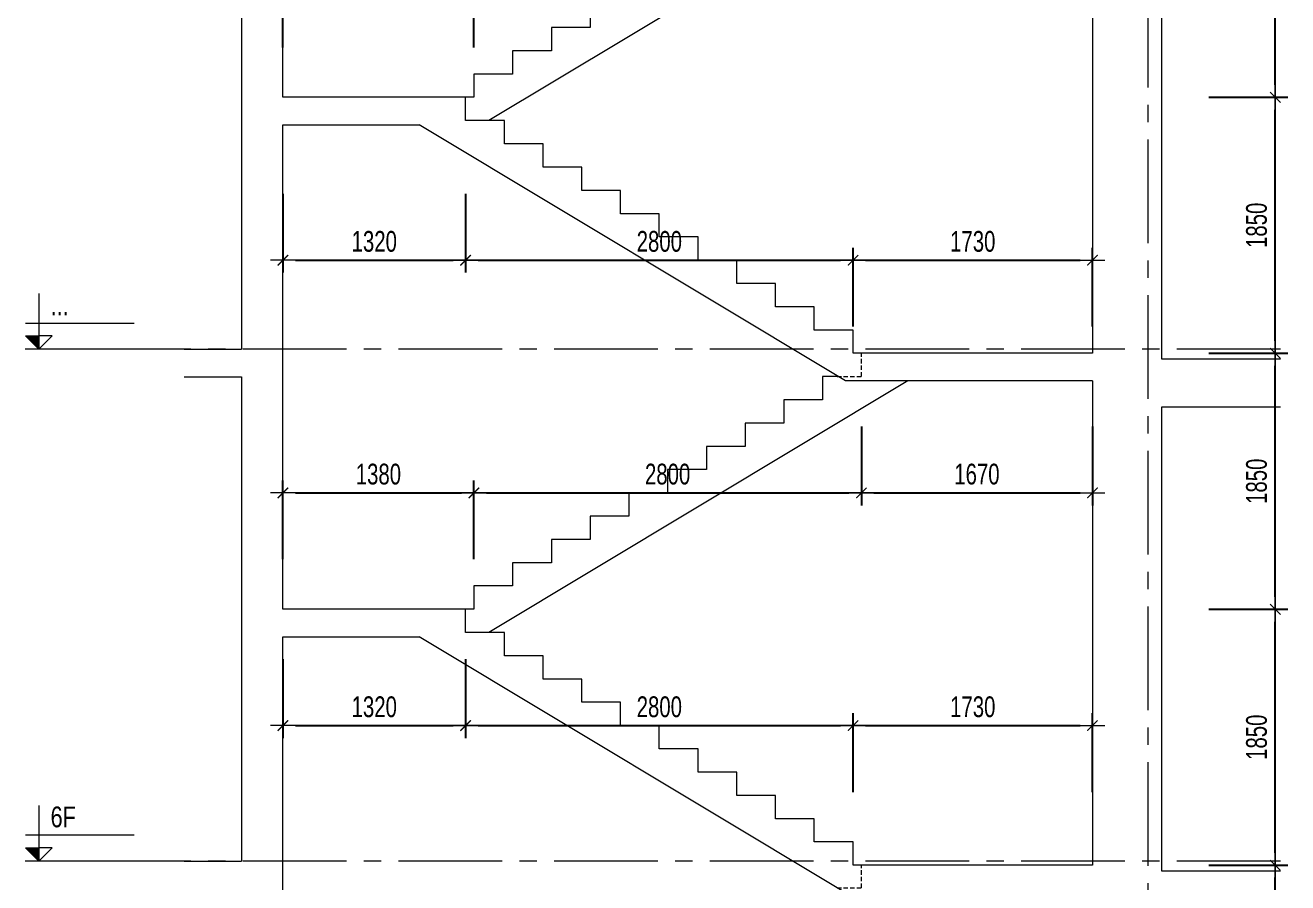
# Model space of a CAD drawing. Header units: millimetres. Extents: x -179076 to 100718, y -27473 to 38481.
# Drawn here: x 64319 to 73442, y -16998 to -10800 of the extents above; entities that cross this region are included whole.
import ezdxf

# ---------------------------------------------------------------- set-up
doc = ezdxf.new("R2010")
doc.units = ezdxf.units.MM
doc.linetypes.add('CENTER2', pattern=[1.125, 0.75, -0.125, 0.125, -0.125])
doc.linetypes.add('HIDDEN2', pattern=[4.7625, 3.175, -1.5875])
doc.layers.get('Defpoints').update_dxf_attribs({"color": 151, "lineweight": 9})
for name, color, linetype, lineweight in [('NDC_S_ANNO', 7, 'Continuous', 20), ('NDC_S_AXIS', 5, 'CENTER2', 13), ('NDC_S_CONTINUOUS', 3, 'Continuous', 20), ('NDC_S_DIM', 1, 'Continuous', 15), ('NDC_S_HIDDEN', 8, 'HIDDEN2', 13), ('NDC_S_SLAB', 2, 'Continuous', 20), ('NDC_S_TEXT SYMBOL', 7, 'Continuous', 20), ('NDC_S_VN TEXT', 7, 'Continuous', 20)]:
    doc.layers.add(name, color=color, linetype=linetype, lineweight=lineweight)
doc.styles.add('NDC_ANNO', font='', dxfattribs={"width": 0.8})
doc.styles.add('NDC_DIM', font='', dxfattribs={"width": 0.75})
doc.styles.get('NDC_ANNO').set_extended_font_data('Dotum')
doc.styles.get('NDC_DIM').set_extended_font_data('Dotum')
doc.dimstyles.new('NDC_dim_60', dxfattribs={"dimscale": 60, "dimtxt": 2.5, "dimasz": 1.5, "dimexe": 1.5, "dimexo": 2.5, "dimgap": 1, "dimtad": 1, "dimdec": 0, "dimzin": 0, "dimdsep": 46, "dimtxsty": 'NDC_DIM', "dimblk": 'DIMMARK', "dimcen": 0.09, "dimdle": 1.2, "dimclrd": 1, "dimclre": 1, "dimclrt": 3, "dimadec": 0, "dimazin": 0, "dimtfac": 1, "dimtdec": 0, "dimtix": 1, "dimtofl": 0, "dimtmove": 0, "dimatfit": 3, "dimfxl": 8, "dimfxlon": 1, "dimtolj": 1, "dimtzin": 0, "dimarcsym": 0})

# ---------------------------------------------------------------- blocks, each defined once
blk = doc.blocks.new('kata_block_CT')
at = {"layer": 'NDC_S_ANNO'}
blk.add_hatch(color=3, dxfattribs=at).paths.add_polyline_path([(0, 1.6), (-1.61, 1.6), (0, 0)])
at = {"layer": 'NDC_S_ANNO', "ltscale": 50}
h = blk.add_hatch(dxfattribs=at)
h.set_pattern_fill('ANSI31', color=256, scale=1.406, style=0)
h.paths.add_polyline_path([(0, 1.6), (0, 0), (1.61, 1.6)])
for p, q in [((-1.59, 3.14), (11.47, 3.14)), ((11.56, 0), (-1.64, 0))]:
    blk.add_line(p, q, dxfattribs=at)
for points in [[(0, 6.69), (0, 0)], [(0, 0), (-1.61, 1.6), (0, 1.6)], [(0, 0), (1.61, 1.6), (0, 1.6)]]:
    blk.add_lwpolyline(points, dxfattribs=at)
at = {"layer": 'NDC_S_ANNO', "color": 8, "ltscale": 50}
blk.add_lwpolyline([(0, 0), (-1.61, 1.6), (0, 1.6)], dxfattribs=at)
at = {"layer": 'NDC_S_TEXT SYMBOL', "color": 3, "style": 'NDC_ANNO', "width": 0.8}
blk.add_attdef('CT', (1.41, 4.07), '', height=2.5, dxfattribs=at)
blk = doc.blocks.new('DIMMARK')
at = {"layer": 'NDC_S_DIM', "color": 1}
blk.add_line((-1.5, 0), (1, 0), dxfattribs=at)
at = {"layer": 'NDC_S_DIM', "color": 2, "const_width": 0.1}
blk.add_lwpolyline([(-0.42, -0.42), (0.42, 0.42)], dxfattribs=at)
blk = doc.blocks.new('*D321')
at = {"layer": 'Defpoints', "color": 0, "transparency": 16777216}
for p in [(67560.6, -10480.2), (66180.6, -11321.1), (67560.6, -11321.1)]:
    blk.add_point(p, dxfattribs=at)
at = {"layer": 'NDC_S_DIM', "color": 1, "lineweight": -2, "transparency": 16777216}
for p, q in [((66180.6, -10960.2), (66180.6, -10390.2)), ((67560.6, -10960.2), (67560.6, -10390.2)), ((66270.6, -10480.2), (67470.6, -10480.2))]:
    blk.add_line(p, q, dxfattribs=at)
at = {"layer": 'NDC_S_DIM', "color": 1, "lineweight": -2, "transparency": 16777216, "xscale": 90, "yscale": 90, "zscale": 90, "rotation": 180}
blk.add_blockref('DIMMARK', (66180.6, -10480.2), dxfattribs=at)
at = {"layer": 'NDC_S_DIM', "color": 1, "lineweight": -2, "transparency": 16777216, "xscale": 90, "yscale": 90, "zscale": 90}
blk.add_blockref('DIMMARK', (67560.6, -10480.2), dxfattribs=at)
at = {"layer": 'NDC_S_DIM', "color": 3, "transparency": 16777216, "insert": (66870.6, -10345.1), "char_height": 150, "attachment_point": 5, "style": 'NDC_DIM'}
blk.add_mtext('\\A1;1380', dxfattribs=at)
blk = doc.blocks.new('*D322')
at = {"layer": 'Defpoints', "color": 0, "transparency": 16777216}
for p in [(70360.6, -9639.2), (70360.6, -10480.2), (67560.6, -11321.1)]:
    blk.add_point(p, dxfattribs=at)
at = {"layer": 'NDC_S_DIM', "color": 1, "lineweight": -2, "transparency": 16777216}
for p, q in [((70360.6, -10000.2), (70360.6, -10570.2)), ((67560.6, -10960.2), (67560.6, -10390.2)), ((67650.6, -10480.2), (70270.6, -10480.2))]:
    blk.add_line(p, q, dxfattribs=at)
at = {"layer": 'NDC_S_DIM', "color": 1, "lineweight": -2, "transparency": 16777216, "xscale": 90, "yscale": 90, "zscale": 90, "rotation": 180}
blk.add_blockref('DIMMARK', (67560.6, -10480.2), dxfattribs=at)
at = {"layer": 'NDC_S_DIM', "color": 1, "lineweight": -2, "transparency": 16777216, "xscale": 90, "yscale": 90, "zscale": 90}
blk.add_blockref('DIMMARK', (70360.6, -10480.2), dxfattribs=at)
at = {"layer": 'NDC_S_DIM', "color": 3, "transparency": 16777216, "insert": (68960.6, -10345.1), "char_height": 150, "attachment_point": 5, "style": 'NDC_DIM'}
blk.add_mtext('\\A1;2800', dxfattribs=at)
blk = doc.blocks.new('*D324')
at = {"layer": 'Defpoints', "color": 0, "transparency": 16777216}
for p in [(66180.6, -11321.1), (67500.6, -11405.2), (67500.6, -12498.3)]:
    blk.add_point(p, dxfattribs=at)
at = {"layer": 'NDC_S_DIM', "color": 1, "lineweight": -2, "transparency": 16777216}
for p, q in [((66180.6, -12018.3), (66180.6, -12588.3)), ((67500.6, -12018.3), (67500.6, -12588.3)), ((66270.6, -12498.3), (67410.6, -12498.3))]:
    blk.add_line(p, q, dxfattribs=at)
at = {"layer": 'NDC_S_DIM', "color": 1, "lineweight": -2, "transparency": 16777216, "xscale": 90, "yscale": 90, "zscale": 90, "rotation": 180}
blk.add_blockref('DIMMARK', (66180.6, -12498.3), dxfattribs=at)
at = {"layer": 'NDC_S_DIM', "color": 1, "lineweight": -2, "transparency": 16777216, "xscale": 90, "yscale": 90, "zscale": 90}
blk.add_blockref('DIMMARK', (67500.6, -12498.3), dxfattribs=at)
at = {"layer": 'NDC_S_DIM', "color": 3, "transparency": 16777216, "insert": (66840.6, -12363.2), "char_height": 150, "attachment_point": 5, "style": 'NDC_DIM'}
blk.add_mtext('\\A1;1320', dxfattribs=at)
blk = doc.blocks.new('*D325')
at = {"layer": 'Defpoints', "color": 0, "transparency": 16777216}
for p in [(67500.6, -11405.2), (70300.6, -12498.3), (70300.6, -13171.1)]:
    blk.add_point(p, dxfattribs=at)
at = {"layer": 'NDC_S_DIM', "color": 1, "lineweight": -2, "transparency": 16777216}
for p, q in [((67500.6, -12018.3), (67500.6, -12588.3)), ((67590.6, -12498.3), (70210.6, -12498.3)), ((70300.6, -12978.3), (70300.6, -12408.3))]:
    blk.add_line(p, q, dxfattribs=at)
at = {"layer": 'NDC_S_DIM', "color": 1, "lineweight": -2, "transparency": 16777216, "xscale": 90, "yscale": 90, "zscale": 90, "rotation": 180}
blk.add_blockref('DIMMARK', (67500.6, -12498.3), dxfattribs=at)
at = {"layer": 'NDC_S_DIM', "color": 1, "lineweight": -2, "transparency": 16777216, "xscale": 90, "yscale": 90, "zscale": 90}
blk.add_blockref('DIMMARK', (70300.6, -12498.3), dxfattribs=at)
at = {"layer": 'NDC_S_DIM', "color": 3, "transparency": 16777216, "insert": (68900.6, -12363.2), "char_height": 150, "attachment_point": 5, "style": 'NDC_DIM'}
blk.add_mtext('\\A1;2800', dxfattribs=at)
blk = doc.blocks.new('*D326')
at = {"layer": 'Defpoints', "color": 0, "transparency": 16777216}
for p in [(72030.6, -12498.3), (70300.6, -13171.1), (72030.6, -13171.1)]:
    blk.add_point(p, dxfattribs=at)
at = {"layer": 'NDC_S_DIM', "color": 1, "lineweight": -2, "transparency": 16777216}
for p, q in [((70300.6, -12978.3), (70300.6, -12408.3)), ((70390.6, -12498.3), (71940.6, -12498.3)), ((72030.6, -12978.3), (72030.6, -12408.3))]:
    blk.add_line(p, q, dxfattribs=at)
at = {"layer": 'NDC_S_DIM', "color": 1, "lineweight": -2, "transparency": 16777216, "xscale": 90, "yscale": 90, "zscale": 90, "rotation": 180}
blk.add_blockref('DIMMARK', (70300.6, -12498.3), dxfattribs=at)
at = {"layer": 'NDC_S_DIM', "color": 1, "lineweight": -2, "transparency": 16777216, "xscale": 90, "yscale": 90, "zscale": 90}
blk.add_blockref('DIMMARK', (72030.6, -12498.3), dxfattribs=at)
at = {"layer": 'NDC_S_DIM', "color": 3, "transparency": 16777216, "insert": (71165.6, -12363.2), "char_height": 150, "attachment_point": 5, "style": 'NDC_DIM'}
blk.add_mtext('\\A1;1730', dxfattribs=at)
blk = doc.blocks.new('*D327')
at = {"layer": 'Defpoints', "color": 0, "transparency": 16777216}
for p in [(67560.6, -14180.2), (66180.6, -15021.1), (67560.6, -15021.1)]:
    blk.add_point(p, dxfattribs=at)
at = {"layer": 'NDC_S_DIM', "color": 1, "lineweight": -2, "transparency": 16777216}
for p, q in [((66180.6, -14660.2), (66180.6, -14090.2)), ((67560.6, -14660.2), (67560.6, -14090.2)), ((66270.6, -14180.2), (67470.6, -14180.2))]:
    blk.add_line(p, q, dxfattribs=at)
at = {"layer": 'NDC_S_DIM', "color": 1, "lineweight": -2, "transparency": 16777216, "xscale": 90, "yscale": 90, "zscale": 90, "rotation": 180}
blk.add_blockref('DIMMARK', (66180.6, -14180.2), dxfattribs=at)
at = {"layer": 'NDC_S_DIM', "color": 1, "lineweight": -2, "transparency": 16777216, "xscale": 90, "yscale": 90, "zscale": 90}
blk.add_blockref('DIMMARK', (67560.6, -14180.2), dxfattribs=at)
at = {"layer": 'NDC_S_DIM', "color": 3, "transparency": 16777216, "insert": (66870.6, -14045.1), "char_height": 150, "attachment_point": 5, "style": 'NDC_DIM'}
blk.add_mtext('\\A1;1380', dxfattribs=at)
blk = doc.blocks.new('*D328')
at = {"layer": 'Defpoints', "color": 0, "transparency": 16777216}
for p in [(70360.6, -13339.2), (70360.6, -14180.2), (67560.6, -15021.1)]:
    blk.add_point(p, dxfattribs=at)
at = {"layer": 'NDC_S_DIM', "color": 1, "lineweight": -2, "transparency": 16777216}
for p, q in [((70360.6, -13700.2), (70360.6, -14270.2)), ((67560.6, -14660.2), (67560.6, -14090.2)), ((67650.6, -14180.2), (70270.6, -14180.2))]:
    blk.add_line(p, q, dxfattribs=at)
at = {"layer": 'NDC_S_DIM', "color": 1, "lineweight": -2, "transparency": 16777216, "xscale": 90, "yscale": 90, "zscale": 90, "rotation": 180}
blk.add_blockref('DIMMARK', (67560.6, -14180.2), dxfattribs=at)
at = {"layer": 'NDC_S_DIM', "color": 1, "lineweight": -2, "transparency": 16777216, "xscale": 90, "yscale": 90, "zscale": 90}
blk.add_blockref('DIMMARK', (70360.6, -14180.2), dxfattribs=at)
at = {"layer": 'NDC_S_DIM', "color": 3, "transparency": 16777216, "insert": (68960.6, -14045.1), "char_height": 150, "attachment_point": 5, "style": 'NDC_DIM'}
blk.add_mtext('\\A1;2800', dxfattribs=at)
blk = doc.blocks.new('*D329')
at = {"layer": 'Defpoints', "color": 0, "transparency": 16777216}
for p in [(70360.6, -13339.2), (72030.6, -13371.1), (72030.6, -14180.2)]:
    blk.add_point(p, dxfattribs=at)
at = {"layer": 'NDC_S_DIM', "color": 1, "lineweight": -2, "transparency": 16777216}
for p, q in [((70360.6, -13700.2), (70360.6, -14270.2)), ((72030.6, -13700.2), (72030.6, -14270.2)), ((70450.6, -14180.2), (71940.6, -14180.2))]:
    blk.add_line(p, q, dxfattribs=at)
at = {"layer": 'NDC_S_DIM', "color": 1, "lineweight": -2, "transparency": 16777216, "xscale": 90, "yscale": 90, "zscale": 90, "rotation": 180}
blk.add_blockref('DIMMARK', (70360.6, -14180.2), dxfattribs=at)
at = {"layer": 'NDC_S_DIM', "color": 1, "lineweight": -2, "transparency": 16777216, "xscale": 90, "yscale": 90, "zscale": 90}
blk.add_blockref('DIMMARK', (72030.6, -14180.2), dxfattribs=at)
at = {"layer": 'NDC_S_DIM', "color": 3, "transparency": 16777216, "insert": (71195.6, -14045.1), "char_height": 150, "attachment_point": 5, "style": 'NDC_DIM'}
blk.add_mtext('\\A1;1670', dxfattribs=at)
blk = doc.blocks.new('*D330')
at = {"layer": 'Defpoints', "color": 0, "transparency": 16777216}
for p in [(66180.6, -15021.1), (67500.6, -15021.1), (67500.6, -15862)]:
    blk.add_point(p, dxfattribs=at)
at = {"layer": 'NDC_S_DIM', "color": 1, "lineweight": -2, "transparency": 16777216}
for p, q in [((66180.6, -15382), (66180.6, -15952)), ((67500.6, -15382), (67500.6, -15952)), ((66270.6, -15862), (67410.6, -15862))]:
    blk.add_line(p, q, dxfattribs=at)
at = {"layer": 'NDC_S_DIM', "color": 1, "lineweight": -2, "transparency": 16777216, "xscale": 90, "yscale": 90, "zscale": 90, "rotation": 180}
blk.add_blockref('DIMMARK', (66180.6, -15862), dxfattribs=at)
at = {"layer": 'NDC_S_DIM', "color": 1, "lineweight": -2, "transparency": 16777216, "xscale": 90, "yscale": 90, "zscale": 90}
blk.add_blockref('DIMMARK', (67500.6, -15862), dxfattribs=at)
at = {"layer": 'NDC_S_DIM', "color": 3, "transparency": 16777216, "insert": (66840.6, -15726.9), "char_height": 150, "attachment_point": 5, "style": 'NDC_DIM'}
blk.add_mtext('\\A1;1320', dxfattribs=at)
blk = doc.blocks.new('*D331')
at = {"layer": 'Defpoints', "color": 0, "transparency": 16777216}
for p in [(67500.6, -15021.1), (70300.6, -15862), (70300.6, -16841.1)]:
    blk.add_point(p, dxfattribs=at)
at = {"layer": 'NDC_S_DIM', "color": 1, "lineweight": -2, "transparency": 16777216}
for p, q in [((67500.6, -15382), (67500.6, -15952)), ((70300.6, -16342), (70300.6, -15772)), ((67590.6, -15862), (70210.6, -15862))]:
    blk.add_line(p, q, dxfattribs=at)
at = {"layer": 'NDC_S_DIM', "color": 1, "lineweight": -2, "transparency": 16777216, "xscale": 90, "yscale": 90, "zscale": 90, "rotation": 180}
blk.add_blockref('DIMMARK', (67500.6, -15862), dxfattribs=at)
at = {"layer": 'NDC_S_DIM', "color": 1, "lineweight": -2, "transparency": 16777216, "xscale": 90, "yscale": 90, "zscale": 90}
blk.add_blockref('DIMMARK', (70300.6, -15862), dxfattribs=at)
at = {"layer": 'NDC_S_DIM', "color": 3, "transparency": 16777216, "insert": (68900.6, -15726.9), "char_height": 150, "attachment_point": 5, "style": 'NDC_DIM'}
blk.add_mtext('\\A1;2800', dxfattribs=at)
blk = doc.blocks.new('*D332')
at = {"layer": 'Defpoints', "color": 0, "transparency": 16777216}
for p in [(72030.6, -15862), (70300.6, -16841.1), (72030.6, -16841.1)]:
    blk.add_point(p, dxfattribs=at)
at = {"layer": 'NDC_S_DIM', "color": 1, "lineweight": -2, "transparency": 16777216}
for p, q in [((70300.6, -16342), (70300.6, -15772)), ((72030.6, -16342), (72030.6, -15772)), ((70390.6, -15862), (71940.6, -15862))]:
    blk.add_line(p, q, dxfattribs=at)
at = {"layer": 'NDC_S_DIM', "color": 1, "lineweight": -2, "transparency": 16777216, "xscale": 90, "yscale": 90, "zscale": 90, "rotation": 180}
blk.add_blockref('DIMMARK', (70300.6, -15862), dxfattribs=at)
at = {"layer": 'NDC_S_DIM', "color": 1, "lineweight": -2, "transparency": 16777216, "xscale": 90, "yscale": 90, "zscale": 90}
blk.add_blockref('DIMMARK', (72030.6, -15862), dxfattribs=at)
at = {"layer": 'NDC_S_DIM', "color": 3, "transparency": 16777216, "insert": (71165.6, -15726.9), "char_height": 150, "attachment_point": 5, "style": 'NDC_DIM'}
blk.add_mtext('\\A1;1730', dxfattribs=at)
blk = doc.blocks.new('*D460')
at = {"layer": 'Defpoints', "color": 0, "transparency": 16777216}
for p in [(70300.6, -16871.1), (73351.8, -16871.1), (67560.6, -18671.1)]:
    blk.add_point(p, dxfattribs=at)
at = {"layer": 'NDC_S_DIM', "color": 1, "lineweight": -2, "transparency": 16777216}
for p, q in [((72871.8, -16871.1), (73441.8, -16871.1)), ((73351.8, -18581.1), (73351.8, -16961.1)), ((72871.8, -18671.1), (73441.8, -18671.1))]:
    blk.add_line(p, q, dxfattribs=at)
at = {"layer": 'NDC_S_DIM', "color": 1, "lineweight": -2, "transparency": 16777216, "xscale": 90, "yscale": 90, "zscale": 90}
for p, rotation in [((73351.8, -16871.1), 90), ((73351.8, -18671.1), 270)]:
    blk.add_blockref('DIMMARK', p, dxfattribs=dict(at, rotation=rotation))
at = {"layer": 'NDC_S_DIM', "color": 3, "transparency": 16777216, "insert": (73216.7, -17771.1), "char_height": 150, "attachment_point": 5, "rotation": 90, "style": 'NDC_DIM'}
blk.add_mtext('\\A1;1800', dxfattribs=at)
blk = doc.blocks.new('*D461')
at = {"layer": 'Defpoints', "color": 0, "transparency": 16777216}
for p in [(67560.6, -15021.1), (73351.8, -15021.1), (70300.6, -16871.1)]:
    blk.add_point(p, dxfattribs=at)
at = {"layer": 'NDC_S_DIM', "color": 1, "lineweight": -2, "transparency": 16777216}
for p, q in [((72871.8, -15021.1), (73441.8, -15021.1)), ((73351.8, -16781.1), (73351.8, -15111.1)), ((72871.8, -16871.1), (73441.8, -16871.1))]:
    blk.add_line(p, q, dxfattribs=at)
at = {"layer": 'NDC_S_DIM', "color": 1, "lineweight": -2, "transparency": 16777216, "xscale": 90, "yscale": 90, "zscale": 90}
for p, rotation in [((73351.8, -15021.1), 90), ((73351.8, -16871.1), 270)]:
    blk.add_blockref('DIMMARK', p, dxfattribs=dict(at, rotation=rotation))
at = {"layer": 'NDC_S_DIM', "color": 3, "transparency": 16777216, "insert": (73216.7, -15946.1), "char_height": 150, "attachment_point": 5, "rotation": 90, "style": 'NDC_DIM'}
blk.add_mtext('\\A1;1850', dxfattribs=at)
blk = doc.blocks.new('*D462')
at = {"layer": 'Defpoints', "color": 0, "transparency": 16777216}
for p in [(70300.6, -13171.1), (73351.8, -13171.1), (67560.6, -15021.1)]:
    blk.add_point(p, dxfattribs=at)
at = {"layer": 'NDC_S_DIM', "color": 1, "lineweight": -2, "transparency": 16777216}
for p, q in [((72871.8, -13171.1), (73441.8, -13171.1)), ((73351.8, -14931.1), (73351.8, -13261.1)), ((72871.8, -15021.1), (73441.8, -15021.1))]:
    blk.add_line(p, q, dxfattribs=at)
at = {"layer": 'NDC_S_DIM', "color": 1, "lineweight": -2, "transparency": 16777216, "xscale": 90, "yscale": 90, "zscale": 90}
for p, rotation in [((73351.8, -13171.1), 90), ((73351.8, -15021.1), 270)]:
    blk.add_blockref('DIMMARK', p, dxfattribs=dict(at, rotation=rotation))
at = {"layer": 'NDC_S_DIM', "color": 3, "transparency": 16777216, "insert": (73216.7, -14096.1), "char_height": 150, "attachment_point": 5, "rotation": 90, "style": 'NDC_DIM'}
blk.add_mtext('\\A1;1850', dxfattribs=at)
blk = doc.blocks.new('*D463')
at = {"layer": 'Defpoints', "color": 0, "transparency": 16777216}
for p in [(67560.6, -11321.1), (73351.8, -11321.1), (70300.6, -13171.1)]:
    blk.add_point(p, dxfattribs=at)
at = {"layer": 'NDC_S_DIM', "color": 1, "lineweight": -2, "transparency": 16777216}
for p, q in [((72871.8, -11321.1), (73441.8, -11321.1)), ((73351.8, -13081.1), (73351.8, -11411.1)), ((72871.8, -13171.1), (73441.8, -13171.1))]:
    blk.add_line(p, q, dxfattribs=at)
at = {"layer": 'NDC_S_DIM', "color": 1, "lineweight": -2, "transparency": 16777216, "xscale": 90, "yscale": 90, "zscale": 90}
for p, rotation in [((73351.8, -11321.1), 90), ((73351.8, -13171.1), 270)]:
    blk.add_blockref('DIMMARK', p, dxfattribs=dict(at, rotation=rotation))
at = {"layer": 'NDC_S_DIM', "color": 3, "transparency": 16777216, "insert": (73216.7, -12246.1), "char_height": 150, "attachment_point": 5, "rotation": 90, "style": 'NDC_DIM'}
blk.add_mtext('\\A1;1850', dxfattribs=at)
blk = doc.blocks.new('*D464')
at = {"layer": 'Defpoints', "color": 0, "transparency": 16777216}
for p in [(70561.4, -9471.1), (73351.8, -9471.1), (67560.6, -11321.1)]:
    blk.add_point(p, dxfattribs=at)
at = {"layer": 'NDC_S_DIM', "color": 1, "lineweight": -2, "transparency": 16777216}
for p, q in [((72871.8, -9471.1), (73441.8, -9471.1)), ((73351.8, -11231.1), (73351.8, -9561.1)), ((72871.8, -11321.1), (73441.8, -11321.1))]:
    blk.add_line(p, q, dxfattribs=at)
at = {"layer": 'NDC_S_DIM', "color": 1, "lineweight": -2, "transparency": 16777216, "xscale": 90, "yscale": 90, "zscale": 90}
for p, rotation in [((73351.8, -9471.1), 90), ((73351.8, -11321.1), 270)]:
    blk.add_blockref('DIMMARK', p, dxfattribs=dict(at, rotation=rotation))
at = {"layer": 'NDC_S_DIM', "color": 3, "transparency": 16777216, "insert": (73216.7, -10396.1), "char_height": 150, "attachment_point": 5, "rotation": 90, "style": 'NDC_DIM'}
blk.add_mtext('\\A1;1850', dxfattribs=at)

msp = doc.modelspace()

# ---------------------------------------------------------------- linework, layer by layer
at = {"layer": 'NDC_S_AXIS', "ltscale": 1000}
for p, q in [((72430.6, 2999.7), (72430.6, -25984.4)), ((73389.7, -13141.1), (64322.5, -13141.1)), ((73389.7, -16841.1), (64322.5, -16841.1))]:
    msp.add_line(p, q, dxfattribs=at)
at = {"layer": 'NDC_S_CONTINUOUS'}
for p, q in [((70696.1, -9671.1), (67669, -11489.2)), ((70696.1, -13371.1), (67669, -15189.2))]:
    msp.add_line(p, q, dxfattribs=at)
for points in [[(70360.6, -9569.4), (70360.6, -9639.2), (70080.6, -9639.2), (70080.6, -9807.4), (69800.6, -9807.4), (69800.6, -9975.6), (69520.6, -9975.6), (69520.6, -10143.8), (69240.6, -10143.8), (69240.6, -10312), (68960.6, -10312), (68960.6, -10480.2), (68680.6, -10480.2), (68680.6, -10648.3), (68400.6, -10648.3), (68400.6, -10816.5), (68120.6, -10816.5), (68120.6, -10984.7), (67840.6, -10984.7), (67840.6, -11152.9), (67560.6, -11152.9), (67560.6, -11321.1), (67500.6, -11321.1)], [(70192.2, -13339.2), (70080.6, -13339.2), (70080.6, -13507.4), (69800.6, -13507.4), (69800.6, -13675.6), (69520.6, -13675.6), (69520.6, -13843.8), (69240.6, -13843.8), (69240.6, -14012), (68960.6, -14012), (68960.6, -14180.2), (68680.6, -14180.2), (68680.6, -14348.3), (68400.6, -14348.3), (68400.6, -14516.5), (68120.6, -14516.5), (68120.6, -14684.7), (67840.6, -14684.7), (67840.6, -14852.9), (67560.6, -14852.9), (67560.6, -15021.1), (67500.6, -15021.1)]]:
    msp.add_lwpolyline(points, dxfattribs=at)
at = {"layer": 'NDC_S_HIDDEN', "ltscale": 10}
for points in [[(70184.6, -13339.2), (70360.6, -13339.2), (70360.6, -13175.6)], [(70184.6, -17034.7), (70360.6, -17034.7), (70360.6, -16871.1)]]:
    msp.add_lwpolyline(points, dxfattribs=at)
at = {"layer": 'NDC_S_SLAB'}
for p, q in [((66180.6, -11321.1), (66180.6, -9441.1)), ((65880.6, -9641.1), (65880.6, -13141.1)), ((70245.2, -13371.1), (67165.2, -11521.1)), ((65467.5, -13141.1), (65880.6, -13141.1)), ((66180.6, -15021.1), (66180.6, -13141.1)), ((65467.5, -13341.1), (65880.6, -13341.1)), ((65880.6, -13341.1), (65880.6, -16841.1)), ((72030.6, -13371.1), (70245.2, -13371.1)), ((70245.2, -17071.1), (67165.2, -15221.1)), ((65467.5, -16841.1), (65880.6, -16841.1)), ((66180.6, -18671.1), (66180.6, -16841.1))]:
    msp.add_line(p, q, dxfattribs=at)
for points in [[(72030.6, -9671.1), (72030.6, -13171.1)], [(73389.7, -9861.1), (72530.6, -9861.1), (72530.6, -13211.1), (73389.7, -13211.1)], [(72030.6, -13171.1), (70300.6, -13171.1), (70300.6, -13002.9), (70020.6, -13002.9), (70020.6, -12834.7), (69740.6, -12834.7), (69740.6, -12666.5), (69460.6, -12666.5), (69460.6, -12498.3), (69180.6, -12498.3), (69180.6, -12330.2), (68900.6, -12330.2), (68900.6, -12162), (68620.6, -12162), (68620.6, -11993.8), (68340.6, -11993.8), (68340.6, -11825.6), (68060.6, -11825.6), (68060.6, -11657.4), (67780.6, -11657.4), (67780.6, -11489.2), (67500.6, -11489.2), (67500.6, -11321.1), (66180.6, -11321.1)], [(66180.6, -11521.1), (67165.2, -11521.1)], [(66180.6, -13141.1), (66180.6, -11521.1)], [(72030.6, -13371.1), (72030.6, -16871.1)], [(73389.7, -13561.1), (72530.6, -13561.1), (72530.6, -16911.1), (73389.7, -16911.1)], [(72030.6, -16871.1), (70300.6, -16871.1), (70300.6, -16702.9), (70020.6, -16702.9), (70020.6, -16534.7), (69740.6, -16534.7), (69740.6, -16366.5), (69460.6, -16366.5), (69460.6, -16198.3), (69180.6, -16198.3), (69180.6, -16030.2), (68900.6, -16030.2), (68900.6, -15862), (68620.6, -15862), (68620.6, -15693.8), (68340.6, -15693.8), (68340.6, -15525.6), (68060.6, -15525.6), (68060.6, -15357.4), (67780.6, -15357.4), (67780.6, -15189.2), (67500.6, -15189.2), (67500.6, -15021.1), (66180.6, -15021.1)], [(66180.6, -15221.1), (67165.2, -15221.1)], [(66180.6, -16841.1), (66180.6, -15221.1)]]:
    msp.add_lwpolyline(points, dxfattribs=at)

# ---------------------------------------------------------------- block references
at = {"layer": 'NDC_S_VN TEXT', "xscale": 60, "yscale": 60, "zscale": 60}
for p, values in [((64416.8, -13141.1), {'CT': '...'}), ((64416.8, -16841.1), {'CT': '6F'})]:
    msp.add_blockref('kata_block_CT', p, dxfattribs=at).add_auto_attribs(values)

# ---------------------------------------------------------------- dimensions: what is measured, and where the dimension line sits
at = {"layer": 'NDC_S_DIM'}
for base, p1, p2, picture, middle in [((73351.8, -9471.1), (67560.6, -11321.1), (70561.4, -9471.1), '*D464', (73216.7, -10396.1)), ((73351.8, -11321.1), (70300.6, -13171.1), (67560.6, -11321.1), '*D463', (73216.7, -12246.1)), ((73351.8, -13171.1), (67560.6, -15021.1), (70300.6, -13171.1), '*D462', (73216.7, -14096.1)), ((73351.8, -15021.1), (70300.6, -16871.1), (67560.6, -15021.1), '*D461', (73216.7, -15946.1)), ((73351.8, -16871.1), (67560.6, -18671.1), (70300.6, -16871.1), '*D460', (73216.7, -17771.1))]:
    dim = msp.add_linear_dim(base=base, p1=p1, p2=p2, angle=90, dimstyle='NDC_dim_60', override={"dimtmove": 1}, dxfattribs=at)
    dim.commit()
    dim.dimension.update_dxf_attribs({"geometry": picture, "text_midpoint": middle})
for base, p1, p2, picture, middle in [((70360.6, -10480.2), (67560.6, -11321.1), (70360.6, -9639.2), '*D322', (68960.6, -10345.1)), ((70300.6, -12498.3), (67500.6, -11405.2), (70300.6, -13171.1), '*D325', (68900.6, -12363.2)), ((72030.6, -12498.3), (70300.6, -13171.1), (72030.6, -13171.1), '*D326', (71165.6, -12363.2)), ((70360.6, -14180.2), (67560.6, -15021.1), (70360.6, -13339.2), '*D328', (68960.6, -14045.1)), ((72030.6, -14180.2), (70360.6, -13339.2), (72030.6, -13371.1), '*D329', (71195.6, -14045.1)), ((70300.6, -15862), (67500.6, -15021.1), (70300.6, -16841.1), '*D331', (68900.6, -15726.9)), ((72030.6, -15862), (70300.6, -16841.1), (72030.6, -16841.1), '*D332', (71165.6, -15726.9))]:
    dim = msp.add_linear_dim(base=base, p1=p1, p2=p2, dimstyle='NDC_dim_60', override={"dimtmove": 1}, dxfattribs=at)
    dim.commit()
    dim.dimension.update_dxf_attribs({"geometry": picture, "text_midpoint": middle})
for base, p1, p2, picture, middle in [((67560.6, -10480.2), (66180.6, -11321.1), (67560.6, -11321.1), '*D321', (66870.6, -10345.1)), ((67500.6, -12498.3), (66180.6, -11321.1), (67500.6, -11405.2), '*D324', (66840.6, -12363.2)), ((67560.6, -14180.2), (66180.6, -15021.1), (67560.6, -15021.1), '*D327', (66870.6, -14045.1)), ((67500.6, -15862), (66180.6, -15021.1), (67500.6, -15021.1), '*D330', (66840.6, -15726.9))]:
    dim = msp.add_linear_dim(base=base, p1=p1, p2=p2, dimstyle='NDC_dim_60', dxfattribs=at)
    dim.commit()
    dim.dimension.update_dxf_attribs({"geometry": picture, "text_midpoint": middle})

doc.saveas('drawing.dxf')
